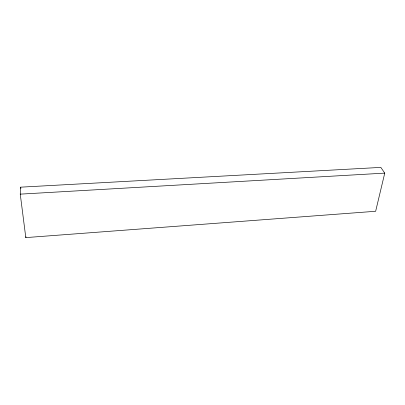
<?xml version="1.0" encoding="UTF-8"?>
<svg xmlns="http://www.w3.org/2000/svg" width="405" height="405" viewBox="0 0 405 405"><rect width="100%" height="100%" fill="white"/><g stroke="black" fill="none" stroke-linecap="round" stroke-linejoin="round"><path stroke-width="0.61" d="M20.25 194.142L20.655 187.166L380.837 167.397L384.75 173.122L375.643 211.273L25.804 237.603L20.25 194.142L384.75 173.122M20.655 187.166L20.918 188.386M26.001 236.753A34.941 3.761 86.3 0 1 25.804 237.603"/></g></svg>
